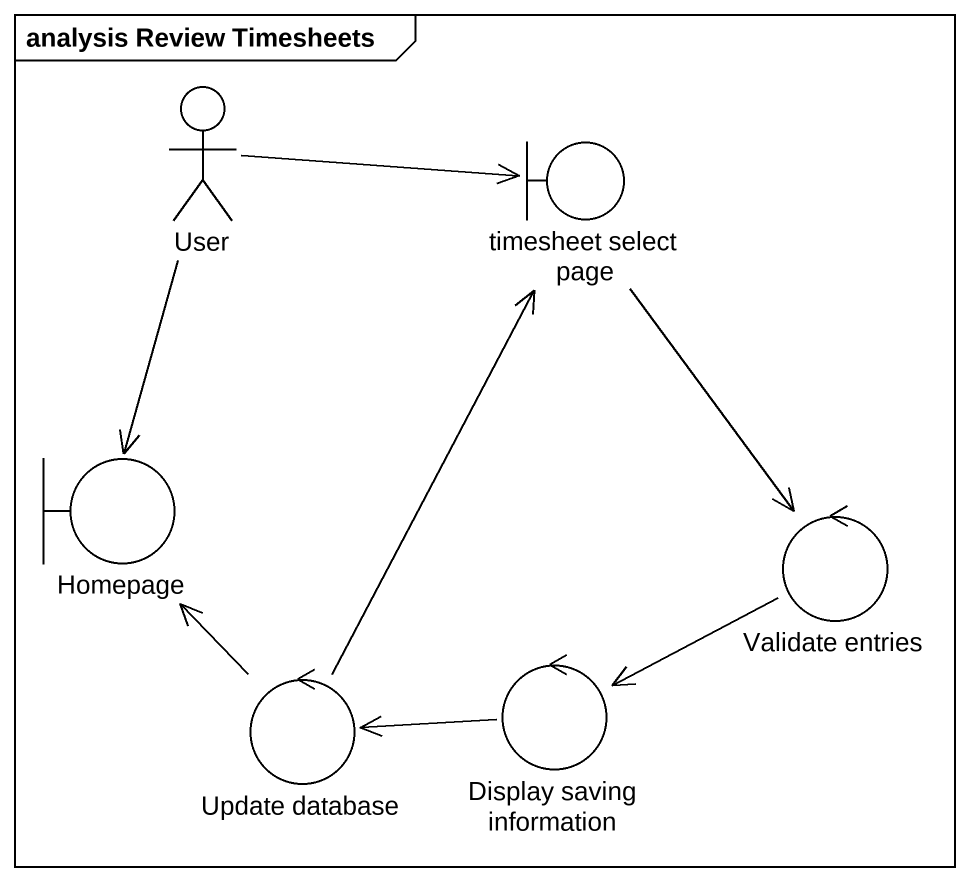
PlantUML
@startuml
mainframe analysis Review Timesheets
actor User
boundary "timesheet select page" as timesheet_select_page
boundary Homepage
control "Validate entries" as Validate_entries
control "Display saving information" as Display_saving_information
control "Update database" as Update_database
User -right-> timesheet_select_page
User --> Homepage
timesheet_select_page --> Validate_entries
Validate_entries -left-> Display_saving_information
Display_saving_information -left-> Update_database
Update_database -up-> timesheet_select_page
Update_database -up-> Homepage
@enduml
